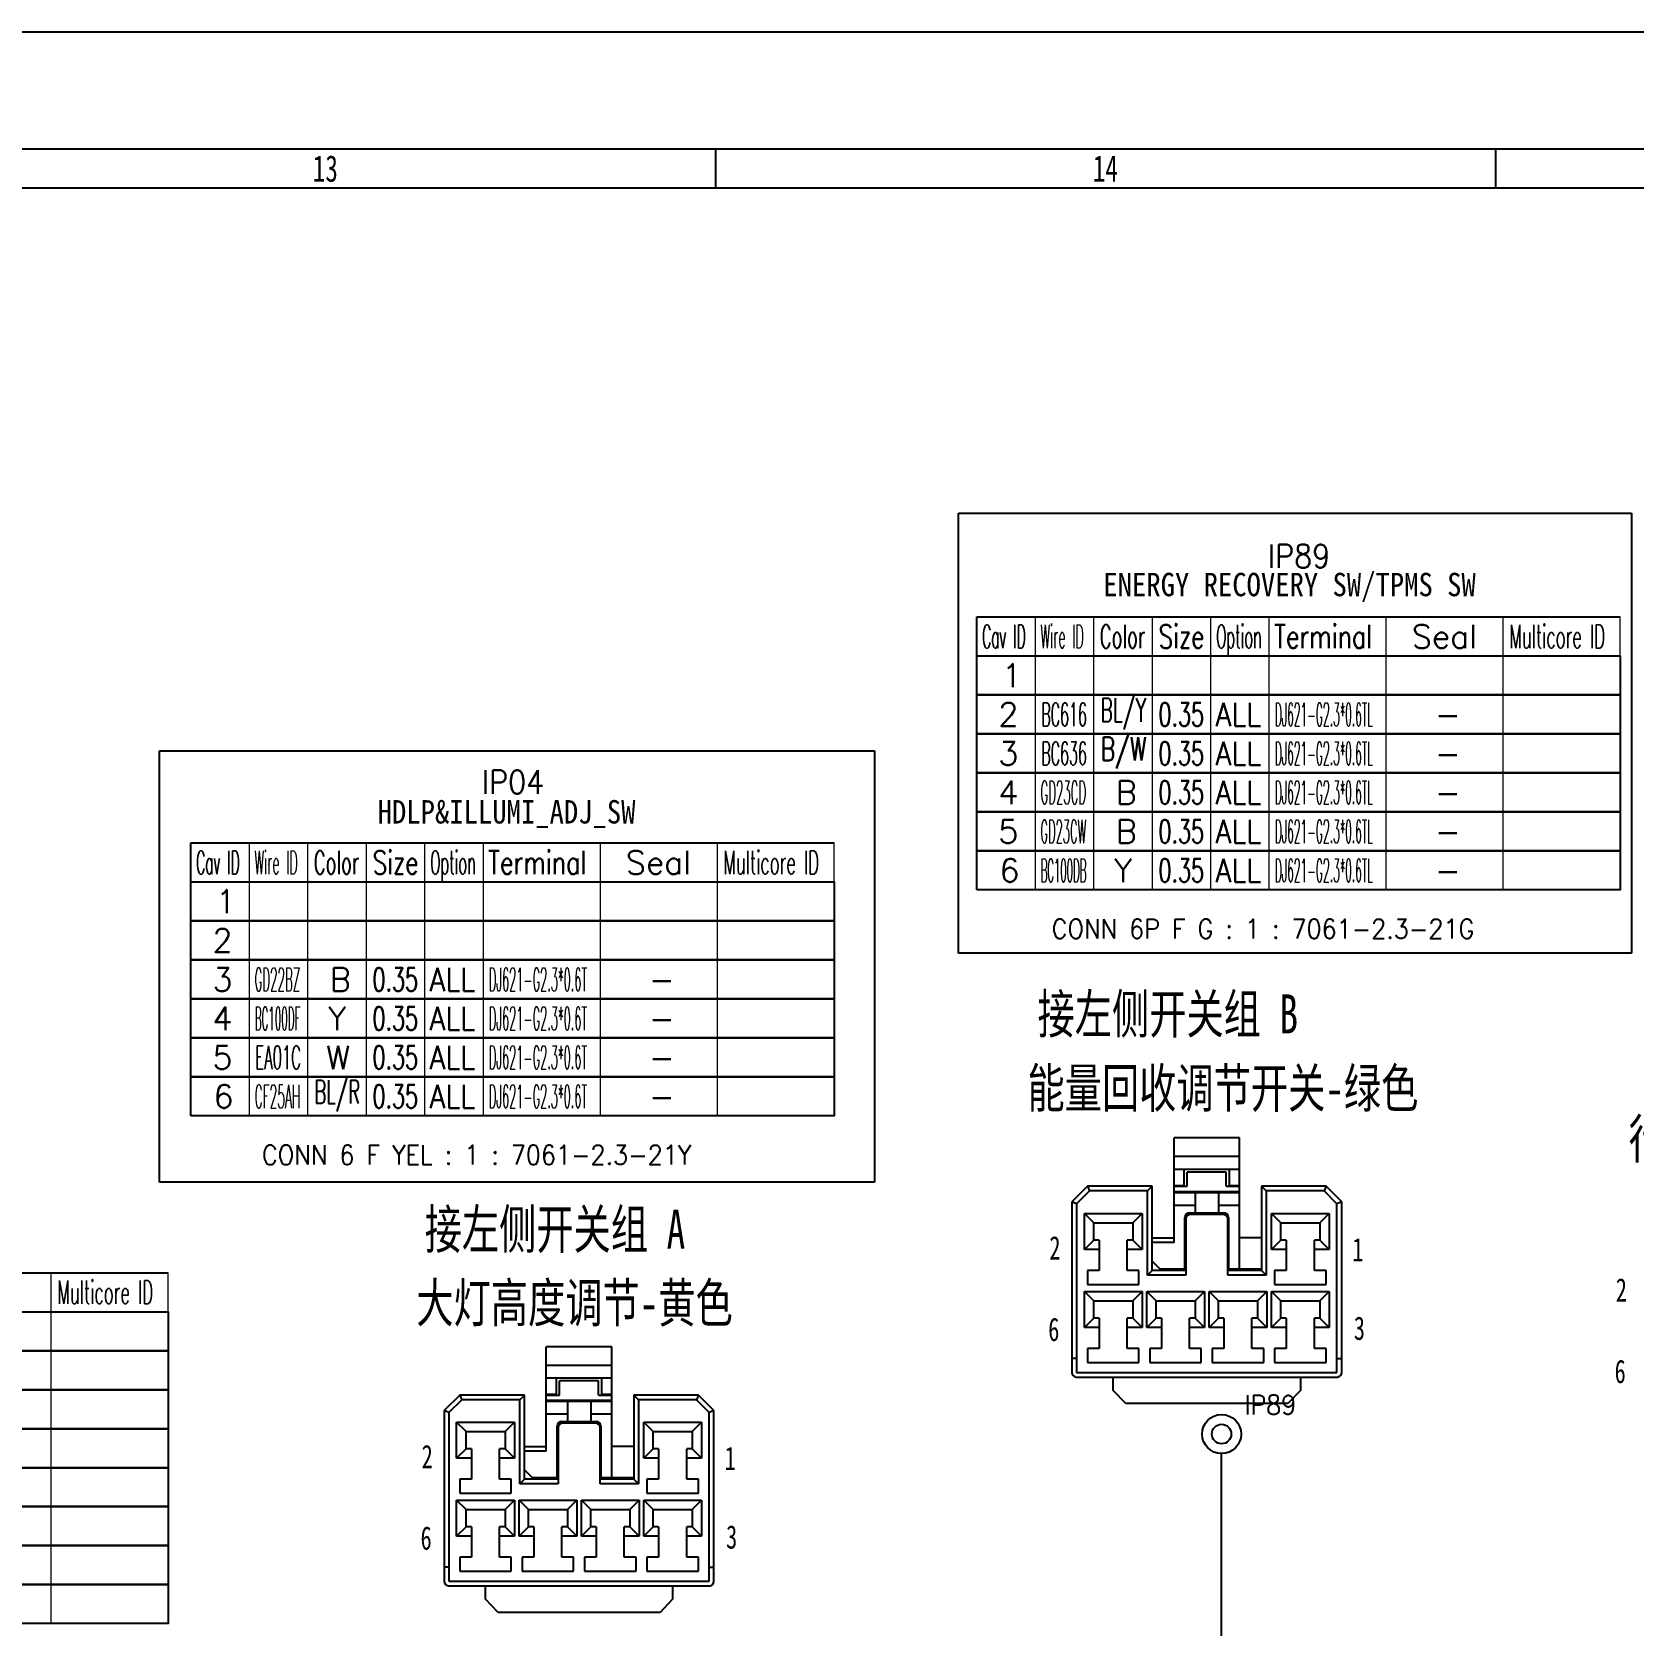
# Model space of a CAD drawing. Header units: inches. Extents: x 47316 to 59086, y 3141 to 11743.
# Drawn here: x 51480.2 to 51685.7, y 8869 to 9073.5 of the extents above; entities that cross this region are included whole.
import ezdxf

# ---------------------------------------------------------------- set-up
doc = ezdxf.new("R2010")
doc.units = ezdxf.units.IN
doc.header["$MEASUREMENT"] = 0
doc.layers.add('___SHELL', color=7, linetype='Continuous')
doc.styles.add('MtX_FangSong_GB2312', font='')
doc.styles.get("Standard").update_dxf_attribs({"font": ''})
doc.styles.get('MtX_FangSong_GB2312').set_extended_font_data('FangSong_GB2312')
doc.styles.get('Standard').set_extended_font_data('SimSun')
doc.linetypes.add('_VH_OTCON', pattern='A,0.0001,[7,VeSys.shx,S=0.1,R=0,X=0,Y=0],-0.4,[7,VeSys.shx,S=0.1,R=0,X=0,Y=0],-0.4,["X",Standard,S=1,R=0,X=-0.5,Y=-0.5],-0.0001,[7,VeSys.shx,S=0.1,R=0,X=0,Y=0],-0.4', length=1.2002)

msp = doc.modelspace()

# ---------------------------------------------------------------- linework, layer by layer
at = {"color": 0, "lineweight": -2}
for p, q in [((56191.93, 9073.45), (50247.93, 9073.45)), ((56067.93, 9058.45), (50267.93, 9058.45)), ((51567.93, 9053.45), (51567.93, 9058.45)), ((51667.93, 9053.45), (51667.93, 9058.45)), ((50267.93, 9053.45), (56171.93, 9053.45))]:
    msp.add_line(p, q, dxfattribs=at)
at = {"color": 1}
for p, q in [((51599.05, 9011.73), (51685.34, 9011.73)), ((51599.05, 8955.33), (51599.05, 9011.73)), ((51685.34, 9011.73), (51685.34, 8955.33)), ((51496.6, 8925.94), (51496.6, 8981.27)), ((51496.6, 8981.27), (51588.27, 8981.27)), ((51588.27, 8981.27), (51588.27, 8925.94)), ((51685.34, 8955.33), (51599.05, 8955.33)), ((51588.27, 8925.94), (51496.6, 8925.94))]:
    msp.add_line(p, q, dxfattribs=at)
at = {"color": 0, "linetype": 'Continuous', "lineweight": -2}
for p, q in [((51601.4, 8998.43), (51683.9, 8998.43)), ((51601.4, 8993.43), (51601.4, 8998.43)), ((51601.4, 8993.43), (51683.9, 8993.43)), ((51500.62, 8969.44), (51583.12, 8969.44)), ((51500.62, 8964.44), (51500.62, 8969.44)), ((51500.62, 8964.44), (51583.12, 8964.44)), ((51167.71, 8914.32), (51497.71, 8914.32)), ((51167.71, 8909.32), (51497.71, 8909.32))]:
    msp.add_line(p, q, dxfattribs=at)
at = {"color": 7, "linetype": 'Continuous', "lineweight": 15}
for p, q in [((51608.9, 8993.43), (51608.9, 8998.43)), ((51616.4, 8993.43), (51616.4, 8998.43)), ((51623.9, 8993.43), (51623.9, 8998.43)), ((51631.4, 8993.43), (51631.4, 8998.43)), ((51638.9, 8993.43), (51638.9, 8998.43)), ((51653.9, 8993.43), (51653.9, 8998.43)), ((51668.9, 8993.43), (51668.9, 8998.43)), ((51683.9, 8993.43), (51683.9, 8998.43)), ((51508.12, 8964.44), (51508.12, 8969.44)), ((51515.62, 8964.44), (51515.62, 8969.44)), ((51523.12, 8964.44), (51523.12, 8969.44)), ((51530.62, 8964.44), (51530.62, 8969.44)), ((51538.12, 8964.44), (51538.12, 8969.44)), ((51553.12, 8964.44), (51553.12, 8969.44)), ((51568.12, 8964.44), (51568.12, 8969.44)), ((51583.12, 8964.44), (51583.12, 8969.44)), ((51482.71, 8909.32), (51482.71, 8914.32)), ((51497.71, 8909.32), (51497.71, 8914.32))]:
    msp.add_line(p, q, dxfattribs=at)
at = {"color": 102, "linetype": 'Continuous', "lineweight": 15}
for p, q in [((51608.9, 8988.43), (51608.9, 8993.43)), ((51616.4, 8988.43), (51616.4, 8993.43)), ((51623.9, 8988.43), (51623.9, 8993.43)), ((51631.4, 8988.43), (51631.4, 8993.43)), ((51638.9, 8988.43), (51638.9, 8993.43)), ((51653.9, 8988.43), (51653.9, 8993.43)), ((51668.9, 8988.43), (51668.9, 8993.43)), ((51608.9, 8983.43), (51608.9, 8988.43)), ((51616.4, 8983.43), (51616.4, 8988.43)), ((51623.9, 8983.43), (51623.9, 8988.43)), ((51631.4, 8983.43), (51631.4, 8988.43)), ((51638.9, 8983.43), (51638.9, 8988.43)), ((51653.9, 8983.43), (51653.9, 8988.43)), ((51668.9, 8983.43), (51668.9, 8988.43)), ((51608.9, 8978.43), (51608.9, 8983.43)), ((51616.4, 8978.43), (51616.4, 8983.43)), ((51623.9, 8978.43), (51623.9, 8983.43)), ((51631.4, 8978.43), (51631.4, 8983.43)), ((51638.9, 8978.43), (51638.9, 8983.43)), ((51653.9, 8978.43), (51653.9, 8983.43)), ((51668.9, 8978.43), (51668.9, 8983.43)), ((51608.9, 8973.43), (51608.9, 8978.43)), ((51616.4, 8973.43), (51616.4, 8978.43)), ((51623.9, 8973.43), (51623.9, 8978.43)), ((51631.4, 8973.43), (51631.4, 8978.43)), ((51638.9, 8973.43), (51638.9, 8978.43)), ((51653.9, 8973.43), (51653.9, 8978.43)), ((51668.9, 8973.43), (51668.9, 8978.43)), ((51608.9, 8968.43), (51608.9, 8973.43)), ((51616.4, 8968.43), (51616.4, 8973.43)), ((51623.9, 8968.43), (51623.9, 8973.43)), ((51631.4, 8968.43), (51631.4, 8973.43)), ((51638.9, 8968.43), (51638.9, 8973.43)), ((51653.9, 8968.43), (51653.9, 8973.43)), ((51668.9, 8968.43), (51668.9, 8973.43)), ((51608.9, 8963.43), (51608.9, 8968.43)), ((51616.4, 8963.43), (51616.4, 8968.43)), ((51623.9, 8963.43), (51623.9, 8968.43)), ((51631.4, 8963.43), (51631.4, 8968.43)), ((51638.9, 8963.43), (51638.9, 8968.43)), ((51653.9, 8963.43), (51653.9, 8968.43)), ((51668.9, 8963.43), (51668.9, 8968.43)), ((51508.12, 8959.44), (51508.12, 8964.44)), ((51515.62, 8959.44), (51515.62, 8964.44)), ((51523.12, 8959.44), (51523.12, 8964.44)), ((51530.62, 8959.44), (51530.62, 8964.44)), ((51538.12, 8959.44), (51538.12, 8964.44)), ((51553.12, 8959.44), (51553.12, 8964.44)), ((51568.12, 8959.44), (51568.12, 8964.44)), ((51508.12, 8954.44), (51508.12, 8959.44)), ((51515.62, 8954.44), (51515.62, 8959.44)), ((51523.12, 8954.44), (51523.12, 8959.44)), ((51530.62, 8954.44), (51530.62, 8959.44)), ((51538.12, 8954.44), (51538.12, 8959.44)), ((51553.12, 8954.44), (51553.12, 8959.44)), ((51568.12, 8954.44), (51568.12, 8959.44)), ((51508.12, 8949.44), (51508.12, 8954.44)), ((51515.62, 8949.44), (51515.62, 8954.44)), ((51523.12, 8949.44), (51523.12, 8954.44)), ((51530.62, 8949.44), (51530.62, 8954.44)), ((51538.12, 8949.44), (51538.12, 8954.44)), ((51553.12, 8949.44), (51553.12, 8954.44)), ((51568.12, 8949.44), (51568.12, 8954.44)), ((51508.12, 8944.44), (51508.12, 8949.44)), ((51515.62, 8944.44), (51515.62, 8949.44)), ((51523.12, 8944.44), (51523.12, 8949.44)), ((51530.62, 8944.44), (51530.62, 8949.44)), ((51538.12, 8944.44), (51538.12, 8949.44)), ((51553.12, 8944.44), (51553.12, 8949.44)), ((51568.12, 8944.44), (51568.12, 8949.44)), ((51508.12, 8939.44), (51508.12, 8944.44)), ((51515.62, 8939.44), (51515.62, 8944.44)), ((51523.12, 8939.44), (51523.12, 8944.44)), ((51530.62, 8939.44), (51530.62, 8944.44)), ((51538.12, 8939.44), (51538.12, 8944.44)), ((51553.12, 8939.44), (51553.12, 8944.44)), ((51568.12, 8939.44), (51568.12, 8944.44)), ((51508.12, 8934.44), (51508.12, 8939.44)), ((51515.62, 8934.44), (51515.62, 8939.44)), ((51523.12, 8934.44), (51523.12, 8939.44)), ((51530.62, 8934.44), (51530.62, 8939.44)), ((51538.12, 8934.44), (51538.12, 8939.44)), ((51553.12, 8934.44), (51553.12, 8939.44)), ((51568.12, 8934.44), (51568.12, 8939.44)), ((51482.71, 8904.32), (51482.71, 8909.32)), ((51482.71, 8899.32), (51482.71, 8904.32)), ((51482.71, 8894.32), (51482.71, 8899.32)), ((51482.71, 8889.32), (51482.71, 8894.32)), ((51482.71, 8884.32), (51482.71, 8889.32)), ((51482.71, 8879.32), (51482.71, 8884.32)), ((51482.71, 8874.32), (51482.71, 8879.32)), ((51482.71, 8869.32), (51482.71, 8874.32))]:
    msp.add_line(p, q, dxfattribs=at)
at = {"color": 0, "linetype": '_VH_OTCON', "lineweight": -2, "ltscale": 5}
msp.add_line((51632.78, 8787.89), (51632.78, 8891.13), dxfattribs=at)
at = {"color": 0, "linetype": 'Continuous', "lineweight": -2}
for points in [[(51601.4, 8988.43), (51601.4, 8993.43), (51683.9, 8993.43), (51683.9, 8988.43)], [(51601.4, 8983.43), (51601.4, 8988.43), (51683.9, 8988.43), (51683.9, 8983.43)], [(51601.4, 8978.43), (51601.4, 8983.43), (51683.9, 8983.43), (51683.9, 8978.43)], [(51601.4, 8973.43), (51601.4, 8978.43), (51683.9, 8978.43), (51683.9, 8973.43)], [(51601.4, 8968.43), (51601.4, 8973.43), (51683.9, 8973.43), (51683.9, 8968.43)], [(51601.4, 8963.43), (51601.4, 8968.43), (51683.9, 8968.43), (51683.9, 8963.43)], [(51500.62, 8959.44), (51500.62, 8964.44), (51583.12, 8964.44), (51583.12, 8959.44)], [(51500.62, 8954.44), (51500.62, 8959.44), (51583.12, 8959.44), (51583.12, 8954.44)], [(51500.62, 8949.44), (51500.62, 8954.44), (51583.12, 8954.44), (51583.12, 8949.44)], [(51500.62, 8944.44), (51500.62, 8949.44), (51583.12, 8949.44), (51583.12, 8944.44)], [(51500.62, 8939.44), (51500.62, 8944.44), (51583.12, 8944.44), (51583.12, 8939.44)], [(51500.62, 8934.44), (51500.62, 8939.44), (51583.12, 8939.44), (51583.12, 8934.44)], [(51415.21, 8904.32), (51415.21, 8909.32), (51497.71, 8909.32), (51497.71, 8904.32)], [(51415.21, 8899.32), (51415.21, 8904.32), (51497.71, 8904.32), (51497.71, 8899.32)], [(51415.21, 8894.32), (51415.21, 8899.32), (51497.71, 8899.32), (51497.71, 8894.32)], [(51415.21, 8889.32), (51415.21, 8894.32), (51497.71, 8894.32), (51497.71, 8889.32)], [(51415.21, 8884.32), (51415.21, 8889.32), (51497.71, 8889.32), (51497.71, 8884.32)], [(51415.21, 8879.32), (51415.21, 8884.32), (51497.71, 8884.32), (51497.71, 8879.32)], [(51415.21, 8874.32), (51415.21, 8879.32), (51497.71, 8879.32), (51497.71, 8874.32)], [(51415.21, 8869.32), (51415.21, 8874.32), (51497.71, 8874.32), (51497.71, 8869.32)]]:
    msp.add_lwpolyline(points, close=True, dxfattribs=at)
for radius in [2.5, 1.25]:
    msp.add_circle((51632.78, 8893.63), radius, dxfattribs=at)
at = {"layer": '___SHELL', "color": 0, "lineweight": -2}
for p, q in [((51626.68, 8918.21), (51626.68, 8931.61)), ((51635.08, 8931.61), (51626.68, 8931.61)), ((51635.08, 8914.81), (51635.08, 8931.61)), ((51635.08, 8929.21), (51626.68, 8929.21)), ((51626.68, 8927.61), (51635.08, 8927.61)), ((51627.98, 8925.41), (51627.98, 8927.61)), ((51633.78, 8925.41), (51633.78, 8927.61)), ((51628.38, 8925.41), (51628.38, 8927.21)), ((51633.38, 8927.21), (51628.38, 8927.21)), ((51633.38, 8925.41), (51633.38, 8927.21)), ((51615.58, 8925.41), (51613.58, 8923.41)), ((51615.83, 8924.81), (51614.18, 8923.16)), ((51615.58, 8925.41), (51615.83, 8924.81)), ((51623.88, 8925.41), (51615.58, 8925.41)), ((51623.28, 8924.81), (51615.83, 8924.81)), ((51623.88, 8925.41), (51623.28, 8924.81)), ((51623.28, 8914.01), (51623.28, 8924.81)), ((51623.88, 8914.61), (51623.88, 8925.41)), ((51627.98, 8925.48), (51626.68, 8925.48)), ((51626.68, 8925.41), (51628.38, 8925.41)), ((51635.08, 8924.68), (51626.68, 8924.68)), ((51626.68, 8924.61), (51635.08, 8924.61)), ((51629.38, 8924.61), (51629.38, 8922.01)), ((51632.38, 8924.61), (51632.38, 8922.01)), ((51633.38, 8925.41), (51635.08, 8925.41)), ((51635.08, 8925.48), (51633.78, 8925.48)), ((51646.18, 8925.41), (51637.88, 8925.41)), ((51637.88, 8925.41), (51638.48, 8924.81)), ((51637.88, 8925.41), (51637.88, 8914.61)), ((51638.48, 8924.81), (51638.48, 8914.01)), ((51645.94, 8924.81), (51638.48, 8924.81)), ((51646.18, 8925.41), (51645.94, 8924.81)), ((51647.58, 8923.16), (51645.94, 8924.81)), ((51648.18, 8923.41), (51646.18, 8925.41)), ((51613.58, 8923.41), (51613.58, 8901.53)), ((51614.18, 8923.16), (51613.58, 8923.41)), ((51614.18, 8923.16), (51614.18, 8901.53)), ((51615.18, 8917.31), (51615.18, 8921.91)), ((51616.38, 8920.71), (51615.18, 8921.91)), ((51615.18, 8921.91), (51622.58, 8921.91)), ((51621.38, 8920.71), (51622.58, 8921.91)), ((51622.58, 8921.91), (51622.58, 8917.31)), ((51626.68, 8923.01), (51629.38, 8923.01)), ((51628.68, 8922.01), (51633.08, 8922.01)), ((51632.98, 8921.81), (51628.78, 8921.81)), ((51632.38, 8923.01), (51635.08, 8923.01)), ((51639.18, 8917.31), (51639.18, 8921.91)), ((51639.18, 8921.91), (51646.58, 8921.91)), ((51640.38, 8920.71), (51639.18, 8921.91)), ((51645.38, 8920.71), (51646.58, 8921.91)), ((51646.58, 8921.91), (51646.58, 8917.31)), ((51648.18, 8923.41), (51647.58, 8923.16)), ((51647.58, 8901.53), (51647.58, 8923.16)), ((51648.18, 8901.53), (51648.18, 8923.41)), ((51616.38, 8918.51), (51616.38, 8920.71)), ((51616.38, 8920.71), (51621.38, 8920.71)), ((51621.38, 8920.71), (51621.38, 8918.51)), ((51628.08, 8914.81), (51628.08, 8921.41)), ((51628.18, 8921.21), (51628.18, 8914.01)), ((51633.58, 8914.01), (51633.58, 8921.21)), ((51633.68, 8921.41), (51633.68, 8914.81)), ((51640.38, 8920.71), (51645.38, 8920.71)), ((51640.38, 8918.51), (51640.38, 8920.71)), ((51645.38, 8920.71), (51645.38, 8918.51)), ((51616.38, 8918.51), (51615.18, 8917.31)), ((51617.08, 8918.51), (51616.38, 8918.51)), ((51617.08, 8918.51), (51617.08, 8914.61)), ((51620.68, 8914.61), (51620.68, 8918.51)), ((51621.38, 8918.51), (51620.68, 8918.51)), ((51621.38, 8918.51), (51622.58, 8917.31)), ((51623.88, 8918.81), (51626.68, 8918.81)), ((51626.68, 8918.21), (51623.88, 8918.21)), ((51637.88, 8918.81), (51635.08, 8918.81)), ((51640.38, 8918.51), (51639.18, 8917.31)), ((51641.08, 8918.51), (51640.38, 8918.51)), ((51641.08, 8918.51), (51641.08, 8914.61)), ((51645.38, 8918.51), (51644.68, 8918.51)), ((51644.68, 8914.61), (51644.68, 8918.51)), ((51645.38, 8918.51), (51646.58, 8917.31)), ((51617.08, 8917.31), (51615.18, 8917.31)), ((51622.58, 8917.31), (51620.68, 8917.31)), ((51623.88, 8915.81), (51624.88, 8914.81)), ((51628.08, 8915.81), (51628.18, 8915.81)), ((51633.58, 8915.81), (51633.68, 8915.81)), ((51641.08, 8917.31), (51639.18, 8917.31)), ((51646.58, 8917.31), (51644.68, 8917.31)), ((51615.58, 8914.61), (51615.58, 8912.81)), ((51617.08, 8914.61), (51615.58, 8914.61)), ((51622.18, 8914.61), (51620.68, 8914.61)), ((51622.18, 8912.81), (51622.18, 8914.61)), ((51623.88, 8914.61), (51623.28, 8914.01)), ((51628.18, 8914.01), (51623.28, 8914.01)), ((51628.18, 8914.61), (51623.88, 8914.61)), ((51624.88, 8914.81), (51628.18, 8914.81)), ((51633.58, 8914.81), (51637.88, 8914.81)), ((51637.88, 8914.61), (51633.58, 8914.61)), ((51638.48, 8914.01), (51633.58, 8914.01)), ((51637.88, 8914.61), (51638.48, 8914.01)), ((51641.08, 8914.61), (51639.58, 8914.61)), ((51639.58, 8914.61), (51639.58, 8912.81)), ((51646.18, 8914.61), (51644.68, 8914.61)), ((51646.18, 8912.81), (51646.18, 8914.61)), ((51615.18, 8907.31), (51615.18, 8911.91)), ((51616.38, 8910.71), (51615.18, 8911.91)), ((51615.18, 8911.91), (51622.58, 8911.91)), ((51615.58, 8912.81), (51622.18, 8912.81)), ((51621.38, 8910.71), (51622.58, 8911.91)), ((51622.58, 8911.91), (51622.58, 8907.31)), ((51623.18, 8907.31), (51623.18, 8911.91)), ((51624.38, 8910.71), (51623.18, 8911.91)), ((51623.18, 8911.91), (51630.58, 8911.91)), ((51629.38, 8910.71), (51630.58, 8911.91)), ((51630.58, 8911.91), (51630.58, 8907.31)), ((51631.18, 8911.91), (51638.58, 8911.91)), ((51632.38, 8910.71), (51631.18, 8911.91)), ((51631.18, 8907.31), (51631.18, 8911.91)), ((51637.38, 8910.71), (51638.58, 8911.91)), ((51638.58, 8911.91), (51638.58, 8907.31)), ((51639.18, 8911.91), (51646.58, 8911.91)), ((51640.38, 8910.71), (51639.18, 8911.91)), ((51639.18, 8907.31), (51639.18, 8911.91)), ((51639.58, 8912.81), (51646.18, 8912.81)), ((51645.38, 8910.71), (51646.58, 8911.91)), ((51646.58, 8911.91), (51646.58, 8907.31)), ((51616.38, 8908.51), (51616.38, 8910.71)), ((51616.38, 8910.71), (51621.38, 8910.71)), ((51621.38, 8910.71), (51621.38, 8908.51)), ((51624.38, 8908.51), (51624.38, 8910.71)), ((51624.38, 8910.71), (51629.38, 8910.71)), ((51629.38, 8910.71), (51629.38, 8908.51)), ((51632.38, 8910.71), (51637.38, 8910.71)), ((51632.38, 8908.51), (51632.38, 8910.71)), ((51637.38, 8910.71), (51637.38, 8908.51)), ((51640.38, 8910.71), (51645.38, 8910.71)), ((51640.38, 8908.51), (51640.38, 8910.71)), ((51645.38, 8910.71), (51645.38, 8908.51)), ((51616.38, 8908.51), (51615.18, 8907.31)), ((51617.08, 8907.31), (51615.18, 8907.31)), ((51617.08, 8908.51), (51616.38, 8908.51)), ((51617.08, 8908.51), (51617.08, 8904.61)), ((51620.68, 8904.61), (51620.68, 8908.51)), ((51621.38, 8908.51), (51620.68, 8908.51)), ((51622.58, 8907.31), (51620.68, 8907.31)), ((51621.38, 8908.51), (51622.58, 8907.31)), ((51624.38, 8908.51), (51623.18, 8907.31)), ((51625.08, 8907.31), (51623.18, 8907.31)), ((51625.08, 8908.51), (51624.38, 8908.51)), ((51625.08, 8908.51), (51625.08, 8904.61)), ((51629.38, 8908.51), (51628.68, 8908.51)), ((51628.68, 8904.61), (51628.68, 8908.51)), ((51630.58, 8907.31), (51628.68, 8907.31)), ((51629.38, 8908.51), (51630.58, 8907.31)), ((51632.38, 8908.51), (51631.18, 8907.31)), ((51633.08, 8907.31), (51631.18, 8907.31)), ((51633.08, 8908.51), (51632.38, 8908.51)), ((51633.08, 8908.51), (51633.08, 8904.61)), ((51637.38, 8908.51), (51636.68, 8908.51)), ((51636.68, 8904.61), (51636.68, 8908.51)), ((51638.58, 8907.31), (51636.68, 8907.31)), ((51637.38, 8908.51), (51638.58, 8907.31)), ((51640.38, 8908.51), (51639.18, 8907.31)), ((51641.08, 8907.31), (51639.18, 8907.31)), ((51641.08, 8908.51), (51640.38, 8908.51)), ((51641.08, 8908.51), (51641.08, 8904.61)), ((51645.38, 8908.51), (51644.68, 8908.51)), ((51644.68, 8904.61), (51644.68, 8908.51)), ((51646.58, 8907.31), (51644.68, 8907.31)), ((51645.38, 8908.51), (51646.58, 8907.31)), ((51546.19, 8891.44), (51546.19, 8904.84)), ((51554.59, 8904.84), (51546.19, 8904.84)), ((51554.59, 8888.04), (51554.59, 8904.84)), ((51614.18, 8903.31), (51613.58, 8903.31)), ((51615.58, 8904.61), (51615.58, 8902.81)), ((51617.08, 8904.61), (51615.58, 8904.61)), ((51622.18, 8904.61), (51620.68, 8904.61)), ((51622.18, 8902.81), (51622.18, 8904.61)), ((51625.08, 8904.61), (51623.58, 8904.61)), ((51623.58, 8904.61), (51623.58, 8902.81)), ((51630.18, 8904.61), (51628.68, 8904.61)), ((51630.18, 8902.81), (51630.18, 8904.61)), ((51633.08, 8904.61), (51631.58, 8904.61)), ((51631.58, 8904.61), (51631.58, 8902.81)), ((51638.18, 8904.61), (51636.68, 8904.61)), ((51638.18, 8902.81), (51638.18, 8904.61)), ((51641.08, 8904.61), (51639.58, 8904.61)), ((51639.58, 8904.61), (51639.58, 8902.81)), ((51646.18, 8904.61), (51644.68, 8904.61)), ((51646.18, 8902.81), (51646.18, 8904.61)), ((51647.58, 8903.31), (51648.18, 8903.31)), ((51554.59, 8902.44), (51546.19, 8902.44)), ((51614.13, 8900.93), (51647.64, 8900.93)), ((51614.18, 8901.53), (51647.58, 8901.53)), ((51615.58, 8902.81), (51622.18, 8902.81)), ((51618.88, 8899.23), (51618.88, 8900.93)), ((51623.58, 8902.81), (51630.18, 8902.81)), ((51631.58, 8902.81), (51638.18, 8902.81)), ((51639.58, 8902.81), (51646.18, 8902.81)), ((51642.88, 8900.93), (51642.88, 8899.23)), ((51546.19, 8900.84), (51554.59, 8900.84)), ((51547.49, 8898.64), (51547.49, 8900.84)), ((51547.89, 8898.64), (51547.89, 8900.44)), ((51552.89, 8900.44), (51547.89, 8900.44)), ((51552.89, 8898.64), (51552.89, 8900.44)), ((51553.29, 8898.64), (51553.29, 8900.84)), ((51620.49, 8897.53), (51618.88, 8899.23)), ((51642.88, 8899.23), (51641.28, 8897.53)), ((51535.09, 8898.64), (51533.09, 8896.64)), ((51535.34, 8898.04), (51533.69, 8896.4)), ((51535.09, 8898.64), (51535.34, 8898.04)), ((51543.39, 8898.64), (51535.09, 8898.64)), ((51542.79, 8898.04), (51535.34, 8898.04)), ((51543.39, 8898.64), (51542.79, 8898.04)), ((51542.79, 8887.24), (51542.79, 8898.04)), ((51543.39, 8887.84), (51543.39, 8898.64)), ((51547.49, 8898.72), (51546.19, 8898.72)), ((51546.19, 8898.64), (51547.89, 8898.64)), ((51554.59, 8897.92), (51546.19, 8897.92)), ((51546.19, 8897.84), (51554.59, 8897.84)), ((51548.89, 8897.84), (51548.89, 8895.24)), ((51551.89, 8897.84), (51551.89, 8895.24)), ((51552.89, 8898.64), (51554.59, 8898.64)), ((51554.59, 8898.72), (51553.29, 8898.72)), ((51565.69, 8898.64), (51557.39, 8898.64)), ((51557.39, 8898.64), (51557.99, 8898.04)), ((51557.39, 8898.64), (51557.39, 8887.84)), ((51557.99, 8898.04), (51557.99, 8887.24)), ((51565.44, 8898.04), (51557.99, 8898.04)), ((51565.69, 8898.64), (51565.44, 8898.04)), ((51567.09, 8896.4), (51565.44, 8898.04)), ((51567.69, 8896.64), (51565.69, 8898.64)), ((51641.28, 8897.53), (51620.49, 8897.53)), ((51533.09, 8896.64), (51533.09, 8874.76)), ((51533.69, 8896.4), (51533.09, 8896.64)), ((51533.69, 8896.4), (51533.69, 8874.76)), ((51534.69, 8890.54), (51534.69, 8895.14)), ((51535.89, 8893.94), (51534.69, 8895.14)), ((51534.69, 8895.14), (51542.09, 8895.14)), ((51540.89, 8893.94), (51542.09, 8895.14)), ((51542.09, 8895.14), (51542.09, 8890.54)), ((51546.19, 8896.24), (51548.89, 8896.24)), ((51548.19, 8895.24), (51552.59, 8895.24)), ((51552.49, 8895.04), (51548.29, 8895.04)), ((51551.89, 8896.24), (51554.59, 8896.24)), ((51558.69, 8890.54), (51558.69, 8895.14)), ((51558.69, 8895.14), (51566.09, 8895.14)), ((51559.89, 8893.94), (51558.69, 8895.14)), ((51564.89, 8893.94), (51566.09, 8895.14)), ((51566.09, 8895.14), (51566.09, 8890.54)), ((51567.69, 8896.64), (51567.09, 8896.4)), ((51567.09, 8874.76), (51567.09, 8896.4)), ((51567.69, 8874.76), (51567.69, 8896.64)), ((51535.89, 8891.74), (51535.89, 8893.94)), ((51535.89, 8893.94), (51540.89, 8893.94)), ((51540.89, 8893.94), (51540.89, 8891.74)), ((51547.59, 8888.04), (51547.59, 8894.64)), ((51547.69, 8894.44), (51547.69, 8887.24)), ((51553.09, 8887.24), (51553.09, 8894.44)), ((51553.19, 8894.64), (51553.19, 8888.04)), ((51559.89, 8893.94), (51564.89, 8893.94)), ((51559.89, 8891.74), (51559.89, 8893.94)), ((51564.89, 8893.94), (51564.89, 8891.74)), ((51535.89, 8891.74), (51534.69, 8890.54)), ((51536.59, 8891.74), (51535.89, 8891.74)), ((51536.59, 8891.74), (51536.59, 8887.84)), ((51540.19, 8887.84), (51540.19, 8891.74)), ((51540.89, 8891.74), (51540.19, 8891.74)), ((51540.89, 8891.74), (51542.09, 8890.54)), ((51543.39, 8892.04), (51546.19, 8892.04)), ((51546.19, 8891.44), (51543.39, 8891.44)), ((51557.39, 8892.04), (51554.59, 8892.04)), ((51559.89, 8891.74), (51558.69, 8890.54)), ((51560.59, 8891.74), (51559.89, 8891.74)), ((51560.59, 8891.74), (51560.59, 8887.84)), ((51564.89, 8891.74), (51564.19, 8891.74)), ((51564.19, 8887.84), (51564.19, 8891.74)), ((51564.89, 8891.74), (51566.09, 8890.54)), ((51536.59, 8890.54), (51534.69, 8890.54)), ((51542.09, 8890.54), (51540.19, 8890.54)), ((51543.39, 8889.04), (51544.39, 8888.04)), ((51547.59, 8889.04), (51547.69, 8889.04)), ((51553.09, 8889.04), (51553.19, 8889.04)), ((51560.59, 8890.54), (51558.69, 8890.54)), ((51566.09, 8890.54), (51564.19, 8890.54)), ((51535.09, 8887.84), (51535.09, 8886.04)), ((51536.59, 8887.84), (51535.09, 8887.84)), ((51541.69, 8887.84), (51540.19, 8887.84)), ((51541.69, 8886.04), (51541.69, 8887.84)), ((51543.39, 8887.84), (51542.79, 8887.24)), ((51547.69, 8887.24), (51542.79, 8887.24)), ((51547.69, 8887.84), (51543.39, 8887.84)), ((51544.39, 8888.04), (51547.69, 8888.04)), ((51553.09, 8888.04), (51557.39, 8888.04)), ((51557.39, 8887.84), (51553.09, 8887.84)), ((51557.99, 8887.24), (51553.09, 8887.24)), ((51557.39, 8887.84), (51557.99, 8887.24)), ((51560.59, 8887.84), (51559.09, 8887.84)), ((51559.09, 8887.84), (51559.09, 8886.04)), ((51565.69, 8887.84), (51564.19, 8887.84)), ((51565.69, 8886.04), (51565.69, 8887.84)), ((51534.69, 8880.54), (51534.69, 8885.14)), ((51535.89, 8883.94), (51534.69, 8885.14)), ((51534.69, 8885.14), (51542.09, 8885.14)), ((51535.09, 8886.04), (51541.69, 8886.04)), ((51540.89, 8883.94), (51542.09, 8885.14)), ((51542.09, 8885.14), (51542.09, 8880.54)), ((51542.69, 8880.54), (51542.69, 8885.14)), ((51543.89, 8883.94), (51542.69, 8885.14)), ((51542.69, 8885.14), (51550.09, 8885.14)), ((51548.89, 8883.94), (51550.09, 8885.14)), ((51550.09, 8885.14), (51550.09, 8880.54)), ((51550.69, 8885.14), (51558.09, 8885.14)), ((51551.89, 8883.94), (51550.69, 8885.14)), ((51550.69, 8880.54), (51550.69, 8885.14)), ((51556.89, 8883.94), (51558.09, 8885.14)), ((51558.09, 8885.14), (51558.09, 8880.54)), ((51558.69, 8885.14), (51566.09, 8885.14)), ((51559.89, 8883.94), (51558.69, 8885.14)), ((51558.69, 8880.54), (51558.69, 8885.14)), ((51559.09, 8886.04), (51565.69, 8886.04)), ((51564.89, 8883.94), (51566.09, 8885.14)), ((51566.09, 8885.14), (51566.09, 8880.54)), ((51535.89, 8881.74), (51535.89, 8883.94)), ((51535.89, 8883.94), (51540.89, 8883.94)), ((51540.89, 8883.94), (51540.89, 8881.74)), ((51543.89, 8881.74), (51543.89, 8883.94)), ((51543.89, 8883.94), (51548.89, 8883.94)), ((51548.89, 8883.94), (51548.89, 8881.74)), ((51551.89, 8883.94), (51556.89, 8883.94)), ((51551.89, 8881.74), (51551.89, 8883.94)), ((51556.89, 8883.94), (51556.89, 8881.74)), ((51559.89, 8883.94), (51564.89, 8883.94)), ((51559.89, 8881.74), (51559.89, 8883.94)), ((51564.89, 8883.94), (51564.89, 8881.74)), ((51535.89, 8881.74), (51534.69, 8880.54)), ((51536.59, 8880.54), (51534.69, 8880.54)), ((51536.59, 8881.74), (51535.89, 8881.74)), ((51536.59, 8881.74), (51536.59, 8877.84)), ((51540.19, 8877.84), (51540.19, 8881.74)), ((51540.89, 8881.74), (51540.19, 8881.74)), ((51542.09, 8880.54), (51540.19, 8880.54)), ((51540.89, 8881.74), (51542.09, 8880.54)), ((51543.89, 8881.74), (51542.69, 8880.54)), ((51544.59, 8880.54), (51542.69, 8880.54)), ((51544.59, 8881.74), (51543.89, 8881.74)), ((51544.59, 8881.74), (51544.59, 8877.84)), ((51548.89, 8881.74), (51548.19, 8881.74)), ((51548.19, 8877.84), (51548.19, 8881.74)), ((51550.09, 8880.54), (51548.19, 8880.54)), ((51548.89, 8881.74), (51550.09, 8880.54)), ((51551.89, 8881.74), (51550.69, 8880.54)), ((51552.59, 8880.54), (51550.69, 8880.54)), ((51552.59, 8881.74), (51551.89, 8881.74)), ((51552.59, 8881.74), (51552.59, 8877.84)), ((51556.89, 8881.74), (51556.19, 8881.74)), ((51556.19, 8877.84), (51556.19, 8881.74)), ((51558.09, 8880.54), (51556.19, 8880.54)), ((51556.89, 8881.74), (51558.09, 8880.54)), ((51559.89, 8881.74), (51558.69, 8880.54)), ((51560.59, 8880.54), (51558.69, 8880.54)), ((51560.59, 8881.74), (51559.89, 8881.74)), ((51560.59, 8881.74), (51560.59, 8877.84)), ((51564.89, 8881.74), (51564.19, 8881.74)), ((51564.19, 8877.84), (51564.19, 8881.74)), ((51566.09, 8880.54), (51564.19, 8880.54)), ((51564.89, 8881.74), (51566.09, 8880.54)), ((51533.69, 8876.54), (51533.09, 8876.54)), ((51535.09, 8877.84), (51535.09, 8876.04)), ((51536.59, 8877.84), (51535.09, 8877.84)), ((51541.69, 8877.84), (51540.19, 8877.84)), ((51541.69, 8876.04), (51541.69, 8877.84)), ((51544.59, 8877.84), (51543.09, 8877.84)), ((51543.09, 8877.84), (51543.09, 8876.04)), ((51549.69, 8877.84), (51548.19, 8877.84)), ((51549.69, 8876.04), (51549.69, 8877.84)), ((51552.59, 8877.84), (51551.09, 8877.84)), ((51551.09, 8877.84), (51551.09, 8876.04)), ((51557.69, 8877.84), (51556.19, 8877.84)), ((51557.69, 8876.04), (51557.69, 8877.84)), ((51560.59, 8877.84), (51559.09, 8877.84)), ((51559.09, 8877.84), (51559.09, 8876.04)), ((51565.69, 8877.84), (51564.19, 8877.84)), ((51565.69, 8876.04), (51565.69, 8877.84)), ((51567.09, 8876.54), (51567.69, 8876.54)), ((51533.69, 8874.76), (51567.09, 8874.76)), ((51535.09, 8876.04), (51541.69, 8876.04)), ((51543.09, 8876.04), (51549.69, 8876.04)), ((51551.09, 8876.04), (51557.69, 8876.04)), ((51559.09, 8876.04), (51565.69, 8876.04)), ((51533.64, 8874.16), (51567.14, 8874.16)), ((51538.39, 8872.46), (51538.39, 8874.16)), ((51540, 8870.76), (51538.39, 8872.46)), ((51562.39, 8872.46), (51560.78, 8870.76)), ((51562.39, 8874.16), (51562.39, 8872.46)), ((51560.78, 8870.76), (51540, 8870.76))]:
    msp.add_line(p, q, dxfattribs=at)
for centre, radius, start, end in [((51628.68, 8921.41), 0.6, 90, 180), ((51628.78, 8921.21), 0.6, 90, 180), ((51632.98, 8921.21), 0.6, 0, 90), ((51633.08, 8921.41), 0.6, 0, 90), ((51614.18, 8901.53), 0.599, 179.7005, 265.1235), ((51647.59, 8901.53), 0.599, 274.8765, 0.2995), ((51548.19, 8894.64), 0.6, 90, 180), ((51548.29, 8894.44), 0.6, 90, 180), ((51552.49, 8894.44), 0.6, 0, 90), ((51552.59, 8894.64), 0.6, 0, 90), ((51533.69, 8874.76), 0.599, 179.7005, 265.1235), ((51567.09, 8874.76), 0.599, 274.8765, 0.2995)]:
    msp.add_arc(centre, radius, start, end, dxfattribs=at)

# ---------------------------------------------------------------- texts
at = {"color": 0, "lineweight": -2, "style": 'MtX_FangSong_GB2312', "width": 0.7}
for s, p in [('13', (51516.23, 9054.25)), ('14', (51616.26, 9054.25))]:
    msp.add_text(s, height=3.4, dxfattribs=at).set_placement(p)
for s, p in [('接左侧开关组 B', (51609.18, 8945.02)), ('能量回收调节开关-绿色', (51607.89, 8935.51)), ('行李箱开关-白色', (51684.98, 8929)), ('接左侧开关组 A', (51530.59, 8917.41)), ('大灯高度调节-黄色', (51529.52, 8907.97))]:
    msp.add_text(s, height=5, rotation=360, dxfattribs=at).set_placement(p)
at = {"color": 6, "linetype": 'Continuous', "lineweight": 20, "char_height": 3, "attachment_point": 1}
for s, insert, width in [('\\Fromans.shx;\\W0.9000000000;\\T1.0000000000;\\o\\lIP89', (51638.73, 9007.74), 8.8714), ('\\f黑体|b0|i0|c1|p0;\\W0.9000000000;\\T1.0000000000;\\o\\lENERGY RECOVERY SW/TPMS SW', (51617.62, 9004.09), 50.4809), ('\\Fromans.shx;\\W0.9000000000;\\T1.0000000000;\\o\\lIP04', (51537.94, 8978.76), 8.8714), ('\\f黑体|b0|i0|c1|p0;\\W0.9000000000;\\T1.0000000000;\\o\\lHDLP&ILLUMI_ADJ_SW', (51524.56, 8974.94), 34.9483)]:
    msp.add_mtext(s, dxfattribs=dict(at, insert=insert, width=width))
at = {"color": 7, "linetype": 'Continuous', "lineweight": 15, "char_height": 3, "attachment_point": 1}
for s, insert, width in [('\\Fromans.shx;\\W0.4026548673;\\T1.0000000000;\\o\\lWire ID', (51609.52, 8997.43), 6.5), ('\\Fromans.shx;\\W0.7222222222;\\T1.0000000000;\\o\\lSize', (51624.71, 8997.43), 6.5), ('\\Fromans.shx;\\W0.4595959596;\\T1.0000000000;\\o\\lOption', (51632.1, 8997.43), 6.5), ('\\Fromans.shx;\\W0.7480916031;\\T1.0000000000;\\o\\lTerminal', (51639.51, 8997.43), 14), ('\\Fromans.shx;\\W0.5185185185;\\T1.0000000000;\\o\\lMulticore ID', (51669.7, 8997.43), 14), ('\\Fromans.shx;\\W0.4292452830;\\T1.0000000000;\\o\\lCav ID', (51602.09, 8997.43), 6.5), ('\\Fromans.shx;\\W0.5687500000;\\T1.0000000000;\\o\\lColor', (51617.15, 8997.43), 6.5), ('\\Fromans.shx;\\W1.0000000000;\\T1.0000000000;\\o\\lSeal', (51657.19, 8997.43), 9.2857), ('\\Fromans.shx;\\W1.0000000000;\\T1.0000000000;\\o\\l1', (51604.58, 8992.43), 2.8571), ('\\Fromans.shx;\\W1.0000000000;\\T1.0000000000;\\o\\l2', (51604.15, 8987.43), 2.8571), ('\\Fromans.shx;\\W1.0000000000;\\T1.0000000000;\\o\\l3', (51604.15, 8982.43), 2.8571), ('\\Fromans.shx;\\W1.0000000000;\\T1.0000000000;\\o\\l4', (51604.15, 8977.43), 2.8571), ('\\Fromans.shx;\\W1.0000000000;\\T1.0000000000;\\o\\l5', (51604.15, 8972.43), 2.8571), ('\\Fromans.shx;\\W0.4292452830;\\T1.0000000000;\\o\\lCav ID', (51501.3, 8968.44), 6.5), ('\\Fromans.shx;\\W0.4026548673;\\T1.0000000000;\\o\\lWire ID', (51508.73, 8968.44), 6.5), ('\\Fromans.shx;\\W0.5687500000;\\T1.0000000000;\\o\\lColor', (51516.36, 8968.44), 6.5), ('\\Fromans.shx;\\W0.7222222222;\\T1.0000000000;\\o\\lSize', (51523.93, 8968.44), 6.5), ('\\Fromans.shx;\\W0.4595959596;\\T1.0000000000;\\o\\lOption', (51531.31, 8968.44), 6.5), ('\\Fromans.shx;\\W0.7480916031;\\T1.0000000000;\\o\\lTerminal', (51538.72, 8968.44), 14), ('\\Fromans.shx;\\W1.0000000000;\\T1.0000000000;\\o\\lSeal', (51556.4, 8968.44), 9.2857), ('\\Fromans.shx;\\W0.5185185185;\\T1.0000000000;\\o\\lMulticore ID', (51568.91, 8968.44), 14), ('\\Fromans.shx;\\W1.0000000000;\\T1.0000000000;\\o\\l6', (51604.29, 8967.43), 2.8571), ('\\Fromans.shx;\\W1.0000000000;\\T1.0000000000;\\o\\l1', (51503.79, 8963.44), 2.8571), ('\\Fromans.shx;\\W1.0000000000;\\T1.0000000000;\\o\\l2', (51503.37, 8958.44), 2.8571), ('\\Fromans.shx;\\W1.0000000000;\\T1.0000000000;\\o\\l3', (51503.37, 8953.44), 2.8571), ('\\Fromans.shx;\\W1.0000000000;\\T1.0000000000;\\o\\l4', (51503.37, 8948.44), 2.8571), ('\\Fromans.shx;\\W1.0000000000;\\T1.0000000000;\\o\\l5', (51503.37, 8943.44), 2.8571), ('\\Fromans.shx;\\W1.0000000000;\\T1.0000000000;\\o\\l6', (51503.51, 8938.44), 2.8571), ('\\Fromans.shx;\\W0.5185185185;\\T1.0000000000;\\o\\lMulticore ID', (51483.51, 8913.32), 14)]:
    msp.add_mtext(s, dxfattribs=dict(at, insert=insert, width=width))
at = {"color": 21, "linetype": 'Continuous', "lineweight": 15, "attachment_point": 1}
for s, insert, char_height, width in [('\\Fromans.shx;\\W0.4460784314;\\T1.0000000000;\\o\\lBC616', (51609.66, 8987.43), 3, 6.5), ('\\Fromans.shx;\\W0.6500000000;\\T1.0000000000;\\o\\l0.35', (51624.68, 8987.43), 3, 6.5), ('\\Fromans.shx;\\W0.3344709898;\\T1.0000000000;\\o\\lDJ621-G2.3*0.6TL', (51639.59, 8987.43), 3, 14), ('\\Fromans.shx;\\W0.4460784314;\\T1.0000000000;\\o\\lBC636', (51609.66, 8982.43), 3, 6.5), ('\\Fromans.shx;\\W0.6500000000;\\T1.0000000000;\\o\\l0.35', (51624.68, 8982.43), 3, 6.5), ('\\Fromans.shx;\\W0.3344709898;\\T1.0000000000;\\o\\lDJ621-G2.3*0.6TL', (51639.59, 8982.43), 3, 14), ('\\Fromans.shx;\\W0.3669354839;\\T1.0000000000;\\o\\lGD23CD', (51609.56, 8977.43), 3, 6.5), ('\\Fromans.shx;\\W0.6500000000;\\T1.0000000000;\\o\\l0.35', (51624.68, 8977.43), 3, 6.5), ('\\Fromans.shx;\\W0.3344709898;\\T1.0000000000;\\o\\lDJ621-G2.3*0.6TL', (51639.59, 8977.43), 3, 14), ('\\Fromans.shx;\\W0.3582677165;\\T1.0000000000;\\o\\lGD23CW', (51609.56, 8972.43), 3, 6.5), ('\\Fromans.shx;\\W0.6500000000;\\T1.0000000000;\\o\\l0.35', (51624.68, 8972.43), 3, 6.5), ('\\Fromans.shx;\\W0.3344709898;\\T1.0000000000;\\o\\lDJ621-G2.3*0.6TL', (51639.59, 8972.43), 3, 14), ('\\Fromans.shx;\\W0.3159722222;\\T1.0000000000;\\o\\lBC100DB', (51609.58, 8967.43), 3, 6.5), ('\\Fromans.shx;\\W0.6500000000;\\T1.0000000000;\\o\\l0.35', (51624.68, 8967.43), 3, 6.5), ('\\Fromans.shx;\\W0.3344709898;\\T1.0000000000;\\o\\lDJ621-G2.3*0.6TL', (51639.59, 8967.43), 3, 14), ('\\Fromans.shx;\\W0.3699186992;\\T1.0000000000;\\o\\lGD22BZ', (51508.77, 8953.44), 3, 6.5), ('\\Fromans.shx;\\W0.6500000000;\\T1.0000000000;\\o\\l0.35', (51523.89, 8953.44), 3, 6.5), ('\\Fromans.shx;\\W0.3550724638;\\T1.0000000000;\\o\\lDJ621-G2.3*0.6T', (51538.82, 8953.44), 3, 14), ('\\Fromans.shx;\\W0.3226950355;\\T1.0000000000;\\o\\lBC100DF', (51508.8, 8948.44), 3, 6.5), ('\\Fromans.shx;\\W0.6500000000;\\T1.0000000000;\\o\\l0.35', (51523.89, 8948.44), 3, 6.5), ('\\Fromans.shx;\\W0.3550724638;\\T1.0000000000;\\o\\lDJ621-G2.3*0.6T', (51538.82, 8948.44), 3, 14), ('\\Fromans.shx;\\W0.4642857143;\\T1.0000000000;\\o\\lEA01C', (51508.88, 8943.44), 3, 6.5), ('\\Fromans.shx;\\W0.6500000000;\\T1.0000000000;\\o\\l0.35', (51523.89, 8943.44), 3, 6.5), ('\\Fromans.shx;\\W0.3550724638;\\T1.0000000000;\\o\\lDJ621-G2.3*0.6T', (51538.82, 8943.44), 3, 14), ('\\Fromans.shx;\\W0.3823529412;\\T1.0000000000;\\o\\lCF25AH', (51508.78, 8938.44), 3, 6.5), ('\\Fromans.shx;\\W0.6500000000;\\T1.0000000000;\\o\\l0.35', (51523.89, 8938.44), 3, 6.5), ('\\Fromans.shx;\\W0.3550724638;\\T1.0000000000;\\o\\lDJ621-G2.3*0.6T', (51538.82, 8938.44), 3, 14), ('\\Fromans.shx;\\W0.9000000000;\\T1.0000000000;\\o\\lIP89', (51635.7, 8898.63), 2.5, 7.3929)]:
    msp.add_mtext(s, dxfattribs=dict(at, insert=insert, char_height=char_height, width=width))
at = {"color": 140, "linetype": 'Continuous', "lineweight": 15, "char_height": 3, "attachment_point": 1}
for s, insert, width in [('\\Fromans.shx;\\W0.5833333333;\\T1.0000000000;\\o\\lBL/Y', (51617.24, 8988), 6.5), ('\\Fromans.shx;\\W0.8750000000;\\T1.0000000000;\\o\\lALL', (51632.03, 8987.43), 6.5), ('\\Fromans.shx;\\W1.0000000000;\\T1.0000000000;\\o\\l-', (51660.12, 8987.43), 3.7143), ('\\Fromans.shx;\\W0.6791044776;\\T1.0000000000;\\o\\lB/W', (51617.29, 8983), 6.5), ('\\Fromans.shx;\\W0.8750000000;\\T1.0000000000;\\o\\lALL', (51632.03, 8982.43), 6.5), ('\\Fromans.shx;\\W1.0000000000;\\T1.0000000000;\\o\\l-', (51660.12, 8982.43), 3.7143), ('\\Fromans.shx;\\W1.0000000000;\\T1.0000000000;\\o\\lB', (51619.22, 8977.43), 3), ('\\Fromans.shx;\\W0.8750000000;\\T1.0000000000;\\o\\lALL', (51632.03, 8977.43), 6.5), ('\\Fromans.shx;\\W1.0000000000;\\T1.0000000000;\\o\\l-', (51660.12, 8977.43), 3.7143), ('\\Fromans.shx;\\W1.0000000000;\\T1.0000000000;\\o\\lB', (51619.22, 8972.43), 3), ('\\Fromans.shx;\\W0.8750000000;\\T1.0000000000;\\o\\lALL', (51632.03, 8972.43), 6.5), ('\\Fromans.shx;\\W1.0000000000;\\T1.0000000000;\\o\\l-', (51660.12, 8972.43), 3.7143), ('\\Fromans.shx;\\W1.0000000000;\\T1.0000000000;\\o\\lY', (51619.01, 8967.43), 2.5714), ('\\Fromans.shx;\\W0.8750000000;\\T1.0000000000;\\o\\lALL', (51632.03, 8967.43), 6.5), ('\\Fromans.shx;\\W1.0000000000;\\T1.0000000000;\\o\\l-', (51660.12, 8967.43), 3.7143), ('\\Fromans.shx;\\W1.0000000000;\\T1.0000000000;\\o\\lB', (51518.44, 8953.44), 3), ('\\Fromans.shx;\\W0.8750000000;\\T1.0000000000;\\o\\lALL', (51531.24, 8953.44), 6.5), ('\\Fromans.shx;\\W1.0000000000;\\T1.0000000000;\\o\\l-', (51559.33, 8953.44), 3.7143), ('\\Fromans.shx;\\W1.0000000000;\\T1.0000000000;\\o\\lY', (51518.22, 8948.44), 2.5714), ('\\Fromans.shx;\\W0.8750000000;\\T1.0000000000;\\o\\lALL', (51531.24, 8948.44), 6.5), ('\\Fromans.shx;\\W1.0000000000;\\T1.0000000000;\\o\\l-', (51559.33, 8948.44), 3.7143), ('\\Fromans.shx;\\W1.0000000000;\\T1.0000000000;\\o\\lW', (51517.94, 8943.44), 3.4286), ('\\Fromans.shx;\\W0.8750000000;\\T1.0000000000;\\o\\lALL', (51531.24, 8943.44), 6.5), ('\\Fromans.shx;\\W1.0000000000;\\T1.0000000000;\\o\\l-', (51559.33, 8943.44), 3.7143), ('\\Fromans.shx;\\W0.5617283951;\\T1.0000000000;\\o\\lBL/R', (51516.44, 8939.02), 6.5), ('\\Fromans.shx;\\W0.8750000000;\\T1.0000000000;\\o\\lALL', (51531.24, 8938.44), 6.5), ('\\Fromans.shx;\\W1.0000000000;\\T1.0000000000;\\o\\l-', (51559.33, 8938.44), 3.7143)]:
    msp.add_mtext(s, dxfattribs=dict(at, insert=insert, width=width))
at = {"color": 42, "linetype": 'Continuous', "lineweight": 15, "char_height": 2.5, "attachment_point": 1}
for s, insert, width in [('\\Fromans.shx;\\W0.9000000000;\\T1.0000000000;\\o\\lCONN 6P F G : 1 : 7061-2.3-21G', (51610.99, 8959.68), 63.9643), ('\\Fromans.shx;\\W0.9000000000;\\T1.0000000000;\\o\\lCONN 6 F YEL : 1 : 7061-2.3-21Y', (51509.72, 8930.69), 64.9286)]:
    msp.add_mtext(s, dxfattribs=dict(at, insert=insert, width=width))
at = {"layer": '___SHELL', "color": 0, "lineweight": -2, "width": 0.7}
for s, p in [('2', (51610.7, 8916.02)), ('1', (51649.54, 8915.79)), ('2', (51683.33, 8910.62)), ('6', (51610.55, 8905.56)), ('3', (51649.74, 8905.71)), ('6', (51683.18, 8900.17)), ('2', (51530.2, 8889.25)), ('1', (51569.05, 8889.02)), ('6', (51530.06, 8878.8)), ('3', (51569.24, 8878.94))]:
    msp.add_text(s, height=3, dxfattribs=at).set_placement(p)

doc.saveas('drawing.dxf')
